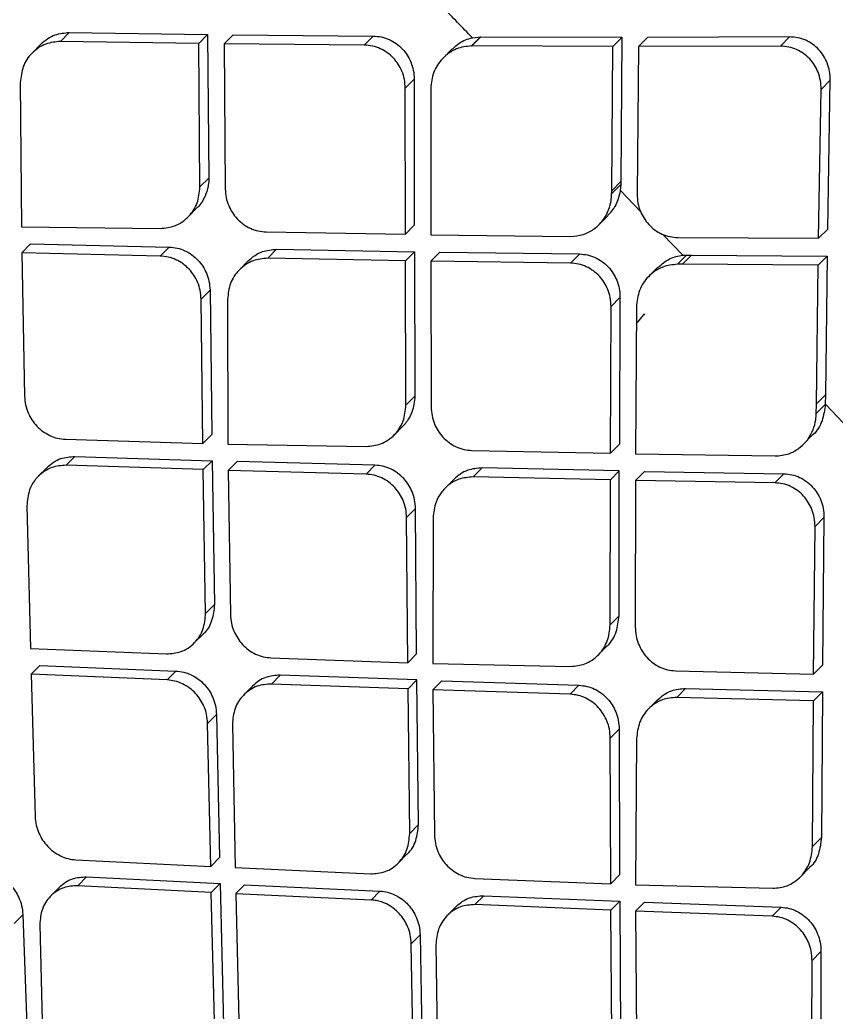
# Model space of a CAD drawing. Extents: x 939 to 1039, y 781 to 934.
# Drawn here: x 1028.378 to 1029.35, y 877.253 to 878.435 of the extents above; entities that cross this region are included whole.
import ezdxf

# ---------------------------------------------------------------- set-up
doc = ezdxf.new("R2010")
doc.units = 0
doc.header["$MEASUREMENT"] = 0
doc.layers.add('1', color=4, linetype='Continuous')

# ---------------------------------------------------------------- blocks, each defined once
blk = doc.blocks.new('Envoy')
at = {"layer": '1', "color": 3, "linetype": 'Continuous', "lineweight": 25}
for p, q in [((89.7726, 79.2347), (89.7832, 79.2454)), ((89.9373, 79.2324), (89.7726, 79.2347)), ((89.7832, 79.2454), (89.9479, 79.2432)), ((89.9373, 79.2324), (89.9479, 79.2432)), ((89.9479, 79.2432), (89.9493, 79.0721)), ((89.9675, 79.2321), (89.9781, 79.2428)), ((89.9781, 79.2428), (90.145, 79.2411)), ((90.1344, 79.2303), (90.145, 79.2411)), ((90.2618, 79.2294), (90.2725, 79.2402)), ((90.2731, 79.2402), (90.2624, 79.2294)), ((90.263, 79.2392), (90.2725, 79.2402)), ((90.2731, 79.2402), (90.4411, 79.2397)), ((90.4303, 79.2287), (90.441, 79.2396)), ((90.4411, 79.2397), (90.4396, 79.0678)), ((90.4609, 79.2287), (90.4716, 79.2396)), ((90.6406, 79.2401), (90.4716, 79.2396)), ((90.6298, 79.2291), (90.6406, 79.2401)), ((89.7495, 79.2316), (89.7389, 79.2209)), ((89.9387, 79.0614), (89.9373, 79.2324)), ((89.9675, 79.2321), (89.9688, 79.0592)), ((90.1344, 79.2303), (89.9675, 79.2321)), ((90.2388, 79.2258), (90.2281, 79.215)), ((90.4303, 79.2287), (90.2624, 79.2294)), ((90.4289, 79.0569), (90.4303, 79.2287)), ((90.4609, 79.2287), (90.4592, 79.0529)), ((90.6298, 79.2291), (90.4609, 79.2287)), ((90.1938, 79.1899), (90.1831, 79.1791)), ((90.1938, 79.1899), (90.1939, 79.0159)), ((90.6782, 79.1776), (90.6891, 79.1885)), ((90.686, 79.0113), (90.6891, 79.1886)), ((89.7249, 79.1859), (89.7261, 79.0141)), ((90.1833, 79.0051), (90.1831, 79.1791)), ((90.2134, 79.1788), (90.2134, 79.0046)), ((90.6752, 79.0003), (90.6782, 79.1776)), ((89.9387, 79.0614), (89.9493, 79.0721)), ((90.4288, 79.0531), (90.4395, 79.064)), ((90.4289, 79.0569), (90.4396, 79.0678)), ((90.4396, 79.064), (90.4391, 79.0574)), ((90.4631, 79.0324), (90.4392, 79.0572)), ((90.4396, 79.0678), (90.4396, 79.064)), ((89.9246, 79.0258), (89.9352, 79.0365)), ((90.414, 79.0168), (90.4247, 79.0276)), ((89.7261, 79.0141), (89.8915, 79.012)), ((90.1833, 79.0051), (90.1939, 79.0159)), ((90.6752, 79.0003), (90.686, 79.0113)), ((90.0175, 79.0079), (90.1833, 79.0051)), ((90.2134, 79.0046), (90.3798, 79.0025)), ((90.5135, 78.9801), (90.4893, 79.0052)), ((90.5076, 79.0012), (90.6752, 79.0003)), ((89.7267, 78.983), (89.7372, 78.9936)), ((89.7372, 78.9936), (89.9019, 78.9899)), ((89.8914, 78.9792), (89.9019, 78.9898)), ((90.0194, 78.9765), (90.0299, 78.9872)), ((90.0299, 78.9872), (90.194, 78.9843)), ((89.7267, 78.983), (89.7299, 78.8122)), ((89.8914, 78.9792), (89.7267, 78.983)), ((90.1834, 78.9735), (90.0194, 78.9765)), ((90.1834, 78.9735), (90.194, 78.9843)), ((90.194, 78.9843), (90.1946, 78.8124)), ((90.2241, 78.9838), (90.2135, 78.9731)), ((90.2241, 78.9838), (90.3904, 78.9816)), ((90.3797, 78.9707), (90.3904, 78.9815)), ((90.5073, 78.9694), (90.518, 78.9802)), ((90.5132, 78.9693), (90.5239, 78.9802)), ((90.5135, 78.9801), (90.518, 78.9802)), ((90.5181, 78.9802), (90.5239, 78.9802)), ((90.524, 78.9802), (90.6855, 78.9792)), ((90.6747, 78.9682), (90.6855, 78.9791)), ((90.6855, 78.9792), (90.6833, 78.8139)), ((89.9963, 78.9735), (89.9857, 78.9628)), ((90.184, 78.8017), (90.1834, 78.9735)), ((90.3797, 78.9707), (90.2135, 78.9731)), ((90.2135, 78.9731), (90.2139, 78.7994)), ((90.4838, 78.9659), (90.4731, 78.955)), ((90.6747, 78.9682), (90.5132, 78.9693)), ((90.6725, 78.803), (90.6747, 78.9682)), ((89.9401, 78.9279), (89.9507, 78.9385)), ((89.9423, 78.7559), (89.9401, 78.9279)), ((89.9507, 78.9386), (89.9528, 78.7666)), ((89.9716, 78.9276), (89.9721, 78.7551)), ((90.4281, 78.9191), (90.4387, 78.9299)), ((90.4387, 78.9299), (90.438, 78.755)), ((90.4274, 78.7442), (90.4281, 78.9191)), ((90.4583, 78.9187), (90.4574, 78.7437)), ((90.184, 78.8017), (90.1946, 78.8124)), ((90.6725, 78.803), (90.6833, 78.8138)), ((90.6833, 78.8139), (90.6831, 78.8028)), ((90.6832, 78.8026), (90.6724, 78.7917)), ((90.7043, 78.7806), (90.6833, 78.8026)), ((90.1698, 78.766), (90.1803, 78.7767)), ((89.9423, 78.7559), (89.9528, 78.7666)), ((90.6574, 78.7552), (90.6681, 78.7661)), ((89.7787, 78.7609), (89.9423, 78.7559)), ((89.9721, 78.7551), (90.1367, 78.7523)), ((90.4274, 78.7442), (90.438, 78.755)), ((89.7793, 78.7299), (89.7898, 78.7405)), ((89.7898, 78.7405), (89.9533, 78.7354)), ((90.2622, 78.7477), (90.4274, 78.7442)), ((90.4574, 78.7436), (90.6233, 78.741)), ((89.7567, 78.7274), (89.7462, 78.7168)), ((89.9427, 78.7248), (89.7793, 78.7299)), ((89.9427, 78.7248), (89.9532, 78.7354)), ((89.9533, 78.7354), (89.956, 78.564)), ((89.983, 78.7345), (89.9725, 78.7239)), ((90.1471, 78.73), (89.983, 78.7345)), ((90.1365, 78.7193), (90.147, 78.73)), ((90.2639, 78.7161), (90.2745, 78.7268)), ((90.4379, 78.7233), (90.2745, 78.7268)), ((89.9455, 78.5534), (89.9427, 78.7248)), ((90.1365, 78.7193), (89.9725, 78.7239)), ((89.9725, 78.7239), (89.975, 78.5523)), ((90.4273, 78.7125), (90.2639, 78.7161)), ((90.4379, 78.7233), (90.4273, 78.7125)), ((90.4377, 78.5506), (90.4379, 78.7233)), ((90.4573, 78.7119), (90.468, 78.7227)), ((90.468, 78.7227), (90.6337, 78.7199)), ((90.623, 78.709), (90.6337, 78.7199)), ((90.2409, 78.7132), (90.2304, 78.7024)), ((90.4271, 78.5398), (90.4273, 78.7125)), ((90.4573, 78.7119), (90.4569, 78.5374)), ((90.623, 78.709), (90.4573, 78.7119)), ((89.7328, 78.6818), (89.7369, 78.5118)), ((90.1848, 78.6676), (90.1953, 78.6783)), ((90.1862, 78.4948), (90.1848, 78.6676)), ((90.1967, 78.5055), (90.1953, 78.6783)), ((90.2162, 78.6672), (90.2158, 78.4938)), ((90.6709, 78.6569), (90.6816, 78.6678)), ((90.6816, 78.6678), (90.68, 78.492)), ((90.6693, 78.4812), (90.6709, 78.6569)), ((89.9455, 78.5534), (89.956, 78.564)), ((90.4271, 78.5398), (90.4377, 78.5506)), ((89.9319, 78.5183), (89.9424, 78.5289)), ((90.4127, 78.504), (90.4233, 78.5147)), ((89.7369, 78.5118), (89.899, 78.5053)), ((90.1862, 78.4948), (90.1967, 78.5055)), ((89.7481, 78.4916), (89.7377, 78.481)), ((89.7481, 78.4916), (89.9101, 78.4849)), ((90.0233, 78.5006), (90.1862, 78.4948)), ((90.2158, 78.4938), (90.3797, 78.4904)), ((90.6693, 78.4812), (90.68, 78.492)), ((89.8996, 78.4743), (89.7377, 78.481)), ((89.7377, 78.481), (89.7425, 78.3117)), ((89.8996, 78.4743), (89.9101, 78.4849)), ((90.0238, 78.4694), (90.0343, 78.4801)), ((90.197, 78.4742), (90.0343, 78.4801)), ((90.5048, 78.4852), (90.6693, 78.4812)), ((90.0013, 78.467), (89.9909, 78.4564)), ((90.1865, 78.4635), (90.0238, 78.4694)), ((90.1865, 78.4635), (90.197, 78.4742)), ((90.1989, 78.302), (90.197, 78.4742)), ((90.2161, 78.4625), (90.2266, 78.4732)), ((90.2266, 78.4732), (90.3899, 78.4679)), ((90.3794, 78.4572), (90.3899, 78.4679)), ((90.1884, 78.2913), (90.1865, 78.4635)), ((90.2161, 78.4625), (90.2178, 78.2901)), ((90.3794, 78.4572), (90.2161, 78.4625)), ((90.5063, 78.4535), (90.5169, 78.4642)), ((90.5169, 78.4642), (90.6797, 78.4601)), ((90.6691, 78.4493), (90.6797, 78.4601)), ((90.6797, 78.4601), (90.6786, 78.2865)), ((90.4834, 78.4506), (90.4728, 78.4399)), ((90.6691, 78.4493), (90.5063, 78.4535)), ((90.668, 78.2757), (90.6691, 78.4493)), ((89.9479, 78.4225), (89.9583, 78.4331)), ((89.9583, 78.4331), (89.962, 78.2626)), ((89.9515, 78.2521), (89.9479, 78.4225)), ((89.9773, 78.4213), (89.9807, 78.2507)), ((90.4272, 78.405), (90.4378, 78.4157)), ((90.4378, 78.4157), (90.4383, 78.2421)), ((90.4278, 78.2314), (90.4272, 78.405)), ((90.4585, 78.4045), (90.4573, 78.2303)), ((90.1884, 78.2913), (90.1989, 78.302)), ((90.668, 78.2757), (90.6786, 78.2865)), ((90.1748, 78.2562), (90.1852, 78.2668)), ((89.7908, 78.26), (89.9515, 78.2521)), ((89.9515, 78.2521), (89.962, 78.2626)), ((89.9807, 78.2507), (90.142, 78.2433)), ((90.4278, 78.2314), (90.4383, 78.2421)), ((90.6535, 78.2397), (90.6641, 78.2504)), ((89.7933, 78.2292), (89.8037, 78.2398)), ((89.8037, 78.2398), (89.9627, 78.2317)), ((89.9626, 78.2317), (89.9522, 78.2212)), ((89.9627, 78.2317), (89.9669, 78.0636)), ((89.9814, 78.2198), (89.9919, 78.2303)), ((89.9919, 78.2303), (90.1529, 78.2228)), ((90.2657, 78.2379), (90.4278, 78.2314)), ((90.4573, 78.2303), (90.6205, 78.2262)), ((89.7714, 78.2274), (89.761, 78.2168)), ((89.9522, 78.2212), (89.7933, 78.2292)), ((89.9565, 78.053), (89.9522, 78.2212)), ((89.9814, 78.2197), (89.9856, 78.0498)), ((90.1425, 78.2121), (89.9814, 78.2197)), ((90.1425, 78.2121), (90.1529, 78.2227)), ((90.266, 78.2067), (90.2765, 78.2173)), ((90.4279, 78.2), (90.266, 78.2067)), ((90.2765, 78.2173), (90.4385, 78.2106)), ((90.4279, 78.2), (90.4385, 78.2106)), ((90.4385, 78.2106), (90.4396, 78.0377)), ((90.468, 78.2095), (90.4574, 78.1988)), ((90.468, 78.2095), (90.6306, 78.2035)), ((89.7175, 78.1841), (89.7279, 78.1946)), ((89.7279, 78.1946), (89.7339, 78.0266)), ((90.2437, 78.2044), (90.2332, 78.1937)), ((90.4291, 78.027), (90.4279, 78.2)), ((90.62, 78.1928), (90.4574, 78.1988)), ((90.4574, 78.1988), (90.4584, 78.0257)), ((90.62, 78.1928), (90.6306, 78.2035)), ((89.7481, 78.1829), (89.7524, 78.0143)), ((90.1903, 78.16), (90.2008, 78.1706)), ((90.2008, 78.1706), (90.2037, 77.9994)), ((90.1932, 77.9888), (90.1903, 78.16)), ((90.2196, 78.1586), (90.2223, 77.9872)), ((90.6674, 78.1402), (90.678, 78.1509)), ((90.678, 78.1509), (90.6777, 77.9765)), ((90.6671, 77.9657), (90.6674, 78.1402))]:
    blk.add_line(p, q, dxfattribs=at)
for points, knots in [([(96.2118, 77.597), (96.0619, 77.8836), (95.7639, 78.4532), (95.3854, 79.0924), (95.1101, 79.5318), (94.9483, 79.7823), (94.7805, 80.0345), (94.5952, 80.3048), (94.3032, 80.7164), (93.8974, 81.256), (93.3763, 81.8952), (92.8322, 82.5113), (92.2738, 83.0952), (91.7022, 83.6481), (91.1187, 84.1713), (90.6212, 84.5847), (90.2203, 84.8995), (89.9235, 85.1243), (89.6266, 85.3412), (89.3462, 85.5387), (88.92, 85.8294), (88.3334, 86.2061), (87.557, 86.6648), (87.0224, 86.9461), (86.7536, 87.0876)], [0, 0, 0, 0, 0.0711711, 0.1414869, 0.1634306, 0.185306, 0.2071172, 0.2301, 0.257441, 0.3181985, 0.3786611, 0.4389219, 0.4990753, 0.5564523, 0.6139144, 0.6715432, 0.6987936, 0.7261074, 0.7534934, 0.7797261, 0.8015906, 0.8670403, 0.9331425, 1, 1, 1, 1]), ([(87.6506, 84.3246), (87.8719, 84.202), (88.3144, 83.9568), (88.9541, 83.5477), (89.57, 83.1067), (90.1573, 82.6323), (90.7148, 82.1263), (91.2396, 81.5857), (91.7328, 81.0129), (92.1931, 80.4106), (92.6233, 79.7847), (92.8813, 79.3496), (93.0104, 79.1319)], [0, 0, 0, 0, 0.100262, 0.200594, 0.300842, 0.400493, 0.499762, 0.599107, 0.699009, 0.799377, 0.89967, 1, 1, 1, 1]), ([(87.543, 83.7502), (87.5572, 83.7423), (87.5944, 83.7216), (87.6622, 83.6841), (87.7409, 83.6404), (87.818, 83.5972), (87.8836, 83.5599), (87.9454, 83.5238), (88.0076, 83.487), (88.1202, 83.4196), (88.2794, 83.3217), (88.5362, 83.1574), (88.8415, 82.9509), (89.2118, 82.6818), (89.5921, 82.3842), (89.9779, 82.0548), (90.3804, 81.6796), (90.7974, 81.2505), (91.2228, 80.7626), (91.5792, 80.308), (91.8743, 79.8975), (92.0524, 79.6322), (92.1651, 79.457), (92.217, 79.375), (92.2684, 79.2923), (92.3178, 79.2117), (92.3679, 79.1287), (92.416, 79.0467), (92.4493, 78.9897), (92.4648, 78.9633)], [0, 0, 0, 0, 0.007015, 0.018363, 0.033423, 0.04585, 0.056436, 0.065972, 0.076734, 0.087612, 0.122549, 0.157338, 0.219068, 0.281467, 0.354683, 0.427219, 0.500115, 0.591822, 0.685047, 0.779145, 0.840884, 0.903128, 0.916964, 0.930722, 0.945004, 0.958991, 0.971501, 0.986828, 1, 1, 1, 1]), ([(87.5343, 83.7349), (87.7372, 83.6215), (88.1427, 83.3947), (88.7272, 83.0142), (89.2908, 82.6058), (89.8296, 82.168), (90.3393, 81.7002), (90.8202, 81.2035), (91.2725, 80.6779), (91.6956, 80.1259), (92.0923, 79.5526), (92.3305, 79.1538), (92.4497, 78.9543)], [0, 0, 0, 0, 0.100345, 0.20059, 0.300906, 0.400756, 0.500092, 0.599382, 0.699069, 0.799349, 0.899659, 1, 1, 1, 1]), ([(87.3803, 82.9519), (87.5979, 82.8235), (88.033, 82.5666), (88.6536, 82.1305), (89.2472, 81.6587), (89.8083, 81.1482), (90.3336, 80.6011), (90.8212, 80.0207), (91.2739, 79.4124), (91.5426, 78.9848), (91.677, 78.771)], [0, 0, 0, 0, 0.125001, 0.250001, 0.375003, 0.499997, 0.624991, 0.749994, 0.874996, 1, 1, 1, 1]), ([(83.1475, 81.447), (83.2842, 81.3138), (83.5619, 81.0432), (83.9708, 80.6456), (84.3635, 80.2641), (84.725, 79.9132), (85.0553, 79.5927), (85.3361, 79.3202), (85.5712, 79.092), (85.7649, 78.904), (85.9392, 78.7347), (86.095, 78.5833), (86.2427, 78.4397), (86.4115, 78.2756), (86.6176, 78.0752), (86.8674, 77.8321), (87.1485, 77.5585), (87.4608, 77.2543), (87.8044, 76.9195), (88.1712, 76.5618), (88.5601, 76.1825), (88.9702, 75.7828), (89.4083, 75.356), (89.8596, 74.9167), (90.1652, 74.6199), (90.3153, 74.4742)], [0, 0, 0, 0, 0.057229, 0.116343, 0.171086, 0.221472, 0.267495, 0.309155, 0.33883, 0.365816, 0.390114, 0.411724, 0.431001, 0.451887, 0.482371, 0.517227, 0.556456, 0.600057, 0.648031, 0.700382, 0.753756, 0.81103, 0.872191, 0.937256, 1, 1, 1, 1]), ([(89.809, 73.1964), (89.5672, 73.5178), (89.0861, 74.1572), (88.3075, 75.0685), (87.5102, 75.9534), (86.6882, 76.8119), (85.853, 77.645), (85.0072, 78.4568), (84.1409, 79.2387), (83.2433, 79.9958), (82.6155, 80.4655), (82.2998, 80.7017)], [0, 0, 0, 0, 0.113392, 0.225638, 0.337341, 0.448782, 0.560233, 0.669481, 0.778832, 0.888788, 1, 1, 1, 1]), ([(90.263, 79.2392), (90.2513, 79.2513), (90.2278, 79.2754), (90.2043, 79.2995), (90.1926, 79.3115)], [0, 0, 0, 0, 0.500039, 1, 1, 1, 1]), ([(89.7726, 79.2347), (89.7667, 79.2342), (89.7575, 79.2333), (89.7462, 79.2274), (89.7362, 79.2191), (89.727, 79.2053), (89.7256, 79.1923), (89.7249, 79.1859)], [0, 0, 0, 0, 0.231491, 0.361771, 0.501511, 0.750952, 1, 1, 1, 1]), ([(89.7495, 79.2316), (89.7521, 79.2339), (89.7572, 79.2384), (89.7684, 79.244), (89.7775, 79.2449), (89.7832, 79.2454)], [0, 0, 0, 0, 0.282716, 0.549981, 1, 1, 1, 1]), ([(90.145, 79.2412), (90.1483, 79.2409), (90.1548, 79.2405), (90.1641, 79.2373), (90.1726, 79.2324), (90.1822, 79.224), (90.1892, 79.2129), (90.1932, 79.2003), (90.1936, 79.1934), (90.1938, 79.1899)], [0, 0, 0, 0, 0.128633, 0.25475, 0.37874, 0.501117, 0.735959, 0.864363, 1, 1, 1, 1]), ([(90.2392, 79.2254), (90.2418, 79.2281), (90.2484, 79.2348), (90.2575, 79.2376), (90.263, 79.2392)], [0, 0, 0, 0, 0.394167, 1, 1, 1, 1]), ([(90.6891, 79.1886), (90.689, 79.1922), (90.6887, 79.1991), (90.6849, 79.2119), (90.678, 79.2232), (90.6684, 79.2316), (90.6599, 79.2364), (90.6505, 79.2395), (90.6439, 79.2399), (90.6406, 79.2401)], [0, 0, 0, 0, 0.136585, 0.265425, 0.500194, 0.621974, 0.74551, 0.871281, 1, 1, 1, 1]), ([(90.1831, 79.1791), (90.1829, 79.1826), (90.1825, 79.1895), (90.1786, 79.2021), (90.1715, 79.2132), (90.1619, 79.2216), (90.1535, 79.2264), (90.1441, 79.2297), (90.1376, 79.2301), (90.1344, 79.2303)], [0, 0, 0, 0, 0.135611, 0.264003, 0.498923, 0.621014, 0.745147, 0.871322, 1, 1, 1, 1]), ([(90.2618, 79.2294), (90.2558, 79.2287), (90.2464, 79.2276), (90.2351, 79.2213), (90.225, 79.2127), (90.2156, 79.1985), (90.2142, 79.1854), (90.2134, 79.1788)], [0, 0, 0, 0, 0.231349, 0.361674, 0.501632, 0.751135, 1, 1, 1, 1]), ([(90.2618, 79.2294), (90.2619, 79.2294), (90.2621, 79.2294), (90.2623, 79.2294), (90.2624, 79.2294)], [0, 0, 0, 0, 0.559085, 1, 1, 1, 1]), ([(90.6782, 79.1776), (90.6781, 79.1811), (90.6778, 79.1881), (90.674, 79.2009), (90.6671, 79.2122), (90.6575, 79.2206), (90.6491, 79.2254), (90.6396, 79.2285), (90.6331, 79.2289), (90.6298, 79.2291)], [0, 0, 0, 0, 0.136666, 0.26561, 0.500664, 0.62211, 0.745522, 0.871287, 1, 1, 1, 1]), ([(89.9493, 79.0721), (89.9493, 79.0721), (89.9493, 79.072), (89.9493, 79.0717), (89.9493, 79.0708), (89.9492, 79.0675), (89.9483, 79.0603), (89.9446, 79.0491), (89.9397, 79.0404), (89.9354, 79.0367), (89.9351, 79.0365)], [0, 0, 0, 0, 0.002389, 0.006579, 0.020428, 0.069873, 0.255926, 0.557759, 0.974795, 1, 1, 1, 1]), ([(89.8915, 79.0121), (89.8974, 79.0126), (89.9067, 79.0136), (89.9178, 79.0196), (89.9277, 79.028), (89.9368, 79.0419), (89.9381, 79.0549), (89.9387, 79.0614)], [0, 0, 0, 0, 0.234486, 0.363915, 0.501356, 0.75078, 1, 1, 1, 1]), ([(89.9688, 79.0592), (89.969, 79.0557), (89.9695, 79.0489), (89.9735, 79.0364), (89.9806, 79.0253), (89.9902, 79.0168), (89.9987, 79.0119), (90.0079, 79.0087), (90.0143, 79.0082), (90.0175, 79.0079)], [0, 0, 0, 0, 0.134861, 0.262929, 0.498476, 0.622335, 0.746981, 0.872727, 1, 1, 1, 1]), ([(90.4391, 79.0573), (90.4378, 79.0512), (90.4353, 79.04), (90.4278, 79.0317), (90.4244, 79.0278)], [0, 0, 0, 0, 0.537779, 1, 1, 1, 1]), ([(90.3798, 79.0025), (90.3849, 79.0029), (90.3936, 79.0036), (90.4054, 79.0093), (90.416, 79.0178), (90.424, 79.0296), (90.4277, 79.0414), (90.4287, 79.0487), (90.4288, 79.052), (90.4288, 79.0528), (90.4288, 79.0531), (90.4288, 79.0531), (90.4288, 79.0531), (90.4288, 79.0531)], [0, 0, 0, 0, 0.195514, 0.334543, 0.501053, 0.718263, 0.874008, 0.967977, 0.991749, 0.997813, 0.999387, 0.999941, 1, 1, 1, 1]), ([(90.4288, 79.0531), (90.4288, 79.0538), (90.4289, 79.0551), (90.4289, 79.0564), (90.4289, 79.0569)], [0, 0, 0, 0, 0.559716, 1, 1, 1, 1]), ([(90.4592, 79.0529), (90.4594, 79.0493), (90.4597, 79.0424), (90.4636, 79.0297), (90.4706, 79.0185), (90.4801, 79.01), (90.4886, 79.0051), (90.4979, 79.0019), (90.5043, 79.0015), (90.5076, 79.0012)], [0, 0, 0, 0, 0.135685, 0.26423, 0.499858, 0.62345, 0.74762, 0.872994, 1, 1, 1, 1]), ([(89.9019, 78.9899), (89.9052, 78.9896), (89.9116, 78.9891), (89.9208, 78.9858), (89.9292, 78.9809), (89.9388, 78.9725), (89.9459, 78.9615), (89.9499, 78.9489), (89.9504, 78.9421), (89.9507, 78.9386)], [0, 0, 0, 0, 0.127939, 0.253876, 0.378184, 0.501215, 0.735371, 0.863926, 1, 1, 1, 1]), ([(89.9963, 78.9734), (89.9989, 78.9757), (90.0039, 78.9802), (90.0151, 78.9859), (90.0242, 78.9867), (90.0299, 78.9872)], [0, 0, 0, 0, 0.277883, 0.544281, 1, 1, 1, 1]), ([(89.9401, 78.9279), (89.9399, 78.9314), (89.9394, 78.9382), (89.9353, 78.9508), (89.9282, 78.9618), (89.9187, 78.9702), (89.9103, 78.9751), (89.901, 78.9784), (89.8946, 78.9789), (89.8914, 78.9792)], [0, 0, 0, 0, 0.136174, 0.264789, 0.499133, 0.621754, 0.746107, 0.872078, 1, 1, 1, 1]), ([(90.0194, 78.9765), (90.0134, 78.976), (90.0042, 78.9751), (89.993, 78.9692), (89.983, 78.9609), (89.9737, 78.9471), (89.9723, 78.9341), (89.9716, 78.9276)], [0, 0, 0, 0, 0.233255, 0.363025, 0.501444, 0.750833, 1, 1, 1, 1]), ([(90.3904, 78.9816), (90.3937, 78.9813), (90.4001, 78.9809), (90.4094, 78.9776), (90.4179, 78.9727), (90.4274, 78.9642), (90.4343, 78.953), (90.4382, 78.9404), (90.4386, 78.9335), (90.4387, 78.9299)], [0, 0, 0, 0, 0.128102, 0.254079, 0.378278, 0.501478, 0.73503, 0.86359, 1, 1, 1, 1]), ([(90.4841, 78.9655), (90.4884, 78.9694), (90.4968, 78.9771), (90.508, 78.9791), (90.5135, 78.98)], [0, 0, 0, 0, 0.514029, 1, 1, 1, 1]), ([(90.4281, 78.9191), (90.4279, 78.9226), (90.4275, 78.9296), (90.4236, 78.9422), (90.4167, 78.9534), (90.4072, 78.9618), (90.3987, 78.9668), (90.3894, 78.97), (90.383, 78.9705), (90.3797, 78.9707)], [0, 0, 0, 0, 0.13652, 0.265205, 0.49896, 0.621595, 0.745901, 0.871863, 1, 1, 1, 1]), ([(90.5073, 78.9694), (90.5012, 78.9687), (90.4918, 78.9678), (90.4803, 78.9615), (90.4701, 78.9529), (90.4606, 78.9386), (90.4591, 78.9253), (90.4583, 78.9187)], [0, 0, 0, 0, 0.232848, 0.362827, 0.501685, 0.751075, 1, 1, 1, 1]), ([(90.5132, 78.9693), (90.5121, 78.9693), (90.5102, 78.9693), (90.5082, 78.9694), (90.5073, 78.9694)], [0, 0, 0, 0, 0.5602831, 1, 1, 1, 1]), ([(90.4679, 78.9103), (90.4667, 78.9089), (90.4633, 78.9052), (90.4602, 78.9012), (90.4582, 78.8987)], [0, 0, 0, 0, 0.362976, 1, 1, 1, 1]), ([(89.7299, 78.8122), (89.7302, 78.8087), (89.7308, 78.8019), (89.7349, 78.7895), (89.7421, 78.7784), (89.7516, 78.77), (89.7601, 78.7651), (89.7692, 78.7618), (89.7755, 78.7612), (89.7787, 78.7609)], [0, 0, 0, 0, 0.135279, 0.263557, 0.498691, 0.623214, 0.748087, 0.873605, 1, 1, 1, 1]), ([(90.1946, 78.8124), (90.1939, 78.8058), (90.1929, 78.7951), (90.1864, 78.7839), (90.1825, 78.7785), (90.1805, 78.7769), (90.1803, 78.7767)], [0, 0, 0, 0, 0.490588, 0.798487, 0.981603, 1, 1, 1, 1]), ([(90.1367, 78.7523), (90.1425, 78.7529), (90.1517, 78.7538), (90.1628, 78.7597), (90.1697, 78.7655), (90.176, 78.7732), (90.1822, 78.7844), (90.1833, 78.7952), (90.184, 78.8017)], [0, 0, 0, 0, 0.228685, 0.359385, 0.500903, 0.58802, 0.750959, 1, 1, 1, 1]), ([(90.2139, 78.7994), (90.2142, 78.7959), (90.2146, 78.789), (90.2185, 78.7764), (90.2255, 78.7652), (90.2351, 78.7567), (90.2435, 78.7518), (90.2527, 78.7485), (90.2591, 78.7479), (90.2622, 78.7477)], [0, 0, 0, 0, 0.135841, 0.264216, 0.498382, 0.62304, 0.74795, 0.873495, 1, 1, 1, 1]), ([(90.6832, 78.8026), (90.6823, 78.796), (90.6805, 78.7827), (90.6735, 78.7706), (90.6683, 78.7663), (90.6681, 78.7661)], [0, 0, 0, 0, 0.489625, 0.978585, 1, 1, 1, 1]), ([(90.6724, 78.7917), (90.6724, 78.7938), (90.6725, 78.7976), (90.6725, 78.8013), (90.6725, 78.803)], [0, 0, 0, 0, 0.560052, 1, 1, 1, 1]), ([(90.6233, 78.741), (90.6289, 78.7414), (90.6379, 78.7423), (90.6496, 78.7483), (90.656, 78.7535), (90.6601, 78.758), (90.6641, 78.7631), (90.6689, 78.7718), (90.6719, 78.7825), (90.6723, 78.7892), (90.6724, 78.7917)], [0, 0, 0, 0, 0.213337, 0.347768, 0.500728, 0.531621, 0.583598, 0.750388, 0.906505, 1, 1, 1, 1]), ([(89.7568, 78.7273), (89.7592, 78.7295), (89.7641, 78.7339), (89.7751, 78.7394), (89.7841, 78.7401), (89.7898, 78.7405)], [0, 0, 0, 0, 0.273761, 0.540844, 1, 1, 1, 1]), ([(89.7793, 78.7299), (89.7735, 78.7295), (89.7645, 78.7288), (89.7534, 78.7231), (89.7477, 78.7184), (89.744, 78.7144), (89.7401, 78.7096), (89.7343, 78.6991), (89.7333, 78.6882), (89.7328, 78.6818)], [0, 0, 0, 0, 0.227488, 0.358532, 0.50091, 0.528144, 0.578985, 0.75089, 1, 1, 1, 1]), ([(90.1953, 78.6783), (90.1951, 78.6818), (90.1947, 78.6887), (90.1906, 78.7013), (90.1837, 78.7124), (90.1742, 78.7209), (90.1658, 78.7258), (90.1566, 78.7292), (90.1503, 78.7297), (90.1471, 78.73)], [0, 0, 0, 0, 0.137196, 0.266065, 0.498505, 0.622456, 0.747055, 0.872754, 1, 1, 1, 1]), ([(90.2745, 78.7268), (90.2687, 78.7263), (90.2596, 78.7255), (90.2484, 78.7198), (90.2435, 78.7154), (90.241, 78.7131)], [0, 0, 0, 0, 0.461043, 0.726524, 1, 1, 1, 1]), ([(90.1848, 78.6676), (90.1845, 78.6711), (90.1841, 78.678), (90.1801, 78.6906), (90.1731, 78.7017), (90.1636, 78.7102), (90.1552, 78.7151), (90.146, 78.7185), (90.1397, 78.719), (90.1365, 78.7193)], [0, 0, 0, 0, 0.13731, 0.266334, 0.499187, 0.622487, 0.747067, 0.872812, 1, 1, 1, 1]), ([(90.2639, 78.7161), (90.2581, 78.7156), (90.249, 78.7148), (90.2378, 78.709), (90.2308, 78.7033), (90.2245, 78.6957), (90.2181, 78.6845), (90.2169, 78.6737), (90.2162, 78.6672)], [0, 0, 0, 0, 0.227626, 0.358634, 0.500996, 0.585553, 0.751018, 1, 1, 1, 1]), ([(90.6337, 78.7199), (90.6369, 78.7196), (90.6434, 78.7191), (90.6526, 78.7158), (90.661, 78.7109), (90.6705, 78.7023), (90.6773, 78.6911), (90.6811, 78.6784), (90.6815, 78.6714), (90.6816, 78.6678)], [0, 0, 0, 0, 0.127393, 0.25299, 0.377305, 0.500949, 0.733547, 0.862551, 1, 1, 1, 1]), ([(90.6709, 78.6569), (90.6708, 78.6605), (90.6704, 78.6675), (90.6666, 78.6802), (90.6598, 78.6915), (90.6503, 78.7), (90.6419, 78.705), (90.6327, 78.7083), (90.6262, 78.7088), (90.623, 78.709)], [0, 0, 0, 0, 0.137419, 0.266436, 0.499164, 0.622228, 0.746718, 0.872496, 1, 1, 1, 1]), ([(89.956, 78.564), (89.9553, 78.5576), (89.9539, 78.5447), (89.9474, 78.5331), (89.9425, 78.5291), (89.9423, 78.5289)], [0, 0, 0, 0, 0.491721, 0.98232, 1, 1, 1, 1]), ([(89.899, 78.5053), (89.9048, 78.5057), (89.9139, 78.5064), (89.9249, 78.5121), (89.9347, 78.5202), (89.9437, 78.534), (89.9449, 78.5469), (89.9455, 78.5534)], [0, 0, 0, 0, 0.231601, 0.36179, 0.501338, 0.750509, 1, 1, 1, 1]), ([(89.975, 78.5523), (89.9753, 78.5488), (89.9758, 78.5419), (89.9799, 78.5294), (89.987, 78.5183), (89.9964, 78.5098), (90.0048, 78.5048), (90.0139, 78.5015), (90.0202, 78.5009), (90.0233, 78.5006)], [0, 0, 0, 0, 0.13655, 0.265254, 0.498618, 0.624093, 0.749285, 0.874458, 1, 1, 1, 1]), ([(90.4233, 78.5148), (90.4235, 78.515), (90.4286, 78.5192), (90.4354, 78.5312), (90.4369, 78.5441), (90.4377, 78.5506)], [0, 0, 0, 0, 0.027821, 0.513841, 1, 1, 1, 1]), ([(90.3797, 78.4904), (90.3856, 78.4909), (90.3947, 78.4918), (90.4059, 78.4978), (90.4158, 78.5062), (90.425, 78.5202), (90.4264, 78.5333), (90.4271, 78.5398)], [0, 0, 0, 0, 0.230511, 0.360936, 0.501346, 0.750562, 1, 1, 1, 1]), ([(90.4569, 78.5374), (90.4571, 78.5338), (90.4575, 78.5269), (90.4614, 78.5142), (90.4683, 78.503), (90.4777, 78.4944), (90.4861, 78.4894), (90.4953, 78.486), (90.5016, 78.4855), (90.5048, 78.4852)], [0, 0, 0, 0, 0.1368997, 0.265623, 0.4984475, 0.6238708, 0.7490151, 0.8742296, 1, 1, 1, 1]), ([(89.9101, 78.4849), (89.9132, 78.4846), (89.9195, 78.4839), (89.9285, 78.4806), (89.9369, 78.4756), (89.9463, 78.4671), (89.9534, 78.4561), (89.9575, 78.4436), (89.9581, 78.4367), (89.9584, 78.4331)], [0, 0, 0, 0, 0.126123, 0.251425, 0.376169, 0.500594, 0.73201, 0.861488, 1, 1, 1, 1]), ([(90.0343, 78.4801), (90.0285, 78.4796), (90.0194, 78.4789), (90.0085, 78.4734), (90.0038, 78.4691), (90.0014, 78.467)], [0, 0, 0, 0, 0.4679, 0.733506, 1, 1, 1, 1]), ([(89.9479, 78.4225), (89.9476, 78.4261), (89.9471, 78.433), (89.9429, 78.4455), (89.9358, 78.4565), (89.9264, 78.4649), (89.9181, 78.4699), (89.909, 78.4733), (89.9027, 78.474), (89.8996, 78.4743)], [0, 0, 0, 0, 0.138511, 0.268017, 0.499413, 0.623434, 0.748299, 0.873716, 1, 1, 1, 1]), ([(90.0238, 78.4694), (90.018, 78.469), (90.0089, 78.4683), (89.9979, 78.4626), (89.9881, 78.4545), (89.9791, 78.4407), (89.9779, 78.4278), (89.9773, 78.4213)], [0, 0, 0, 0, 0.230006, 0.360599, 0.501368, 0.750529, 1, 1, 1, 1]), ([(90.3899, 78.4679), (90.3931, 78.4676), (90.3994, 78.467), (90.4086, 78.4637), (90.4169, 78.4586), (90.4263, 78.4501), (90.4332, 78.439), (90.4372, 78.4263), (90.4376, 78.4193), (90.4378, 78.4157)], [0, 0, 0, 0, 0.126309, 0.251553, 0.376137, 0.500559, 0.731903, 0.86139, 1, 1, 1, 1]), ([(90.4272, 78.405), (90.427, 78.4086), (90.4266, 78.4156), (90.4226, 78.4282), (90.4157, 78.4394), (90.4063, 78.4479), (90.398, 78.4529), (90.3889, 78.4563), (90.3825, 78.4569), (90.3794, 78.4572)], [0, 0, 0, 0, 0.138523, 0.268018, 0.499436, 0.623299, 0.748114, 0.873565, 1, 1, 1, 1]), ([(90.4834, 78.4506), (90.4859, 78.4528), (90.4908, 78.4573), (90.502, 78.4629), (90.5111, 78.4637), (90.5169, 78.4642)], [0, 0, 0, 0, 0.272308, 0.537307, 1, 1, 1, 1]), ([(90.5063, 78.4535), (90.5004, 78.453), (90.4913, 78.4522), (90.4801, 78.4463), (90.47, 78.438), (90.4607, 78.4241), (90.4592, 78.411), (90.4585, 78.4045)], [0, 0, 0, 0, 0.229476, 0.360205, 0.5014, 0.750608, 1, 1, 1, 1]), ([(89.7425, 78.3117), (89.7428, 78.3082), (89.7434, 78.3014), (89.7477, 78.289), (89.7548, 78.278), (89.7643, 78.2695), (89.7727, 78.2644), (89.7816, 78.261), (89.7878, 78.2604), (89.7908, 78.26)], [0, 0, 0, 0, 0.137618, 0.266761, 0.498931, 0.625287, 0.750826, 0.875657, 1, 1, 1, 1]), ([(90.1852, 78.2668), (90.1854, 78.267), (90.1903, 78.271), (90.1969, 78.2827), (90.1982, 78.2955), (90.1989, 78.302)], [0, 0, 0, 0, 0.020605, 0.509358, 1, 1, 1, 1]), ([(90.142, 78.2433), (90.1478, 78.2437), (90.1569, 78.2443), (90.1679, 78.2501), (90.1776, 78.2582), (90.1866, 78.2719), (90.1878, 78.2849), (90.1884, 78.2913)], [0, 0, 0, 0, 0.233469, 0.363119, 0.501285, 0.75037, 1, 1, 1, 1]), ([(90.2178, 78.2901), (90.2181, 78.2866), (90.2186, 78.2796), (90.2226, 78.2671), (90.2296, 78.2559), (90.239, 78.2474), (90.2473, 78.2423), (90.2564, 78.2389), (90.2626, 78.2383), (90.2657, 78.2379)], [0, 0, 0, 0, 0.137942, 0.267135, 0.498751, 0.625078, 0.750511, 0.875435, 1, 1, 1, 1]), ([(90.6786, 78.2865), (90.6778, 78.2799), (90.6762, 78.2669), (90.6694, 78.255), (90.6643, 78.2507), (90.664, 78.2505)], [0, 0, 0, 0, 0.4875622, 0.9730255, 1, 1, 1, 1]), ([(90.6205, 78.2262), (90.6264, 78.2267), (90.6356, 78.2275), (90.6467, 78.2336), (90.6566, 78.242), (90.6658, 78.256), (90.6672, 78.2691), (90.668, 78.2757)], [0, 0, 0, 0, 0.231837, 0.361912, 0.5013, 0.750418, 1, 1, 1, 1]), ([(89.6795, 78.2463), (89.6826, 78.246), (89.6888, 78.2453), (89.6977, 78.2418), (89.706, 78.2368), (89.7154, 78.2284), (89.7225, 78.2175), (89.7269, 78.2052), (89.7276, 78.1982), (89.7279, 78.1947)], [0, 0, 0, 0, 0.125038, 0.249923, 0.374888, 0.500058, 0.72921, 0.859502, 1, 1, 1, 1]), ([(89.7714, 78.2273), (89.7738, 78.2295), (89.7784, 78.2336), (89.7891, 78.2389), (89.798, 78.2394), (89.8037, 78.2398)], [0, 0, 0, 0, 0.270847, 0.532951, 1, 1, 1, 1]), ([(89.7933, 78.2292), (89.7876, 78.2289), (89.7787, 78.2284), (89.7679, 78.2229), (89.7584, 78.2152), (89.7497, 78.2019), (89.7486, 78.1892), (89.7481, 78.1829)], [0, 0, 0, 0, 0.232758, 0.362611, 0.501141, 0.75033, 1, 1, 1, 1]), ([(90.1529, 78.2228), (90.156, 78.2224), (90.1622, 78.2218), (90.1712, 78.2183), (90.1796, 78.2133), (90.1889, 78.2048), (90.1958, 78.1937), (90.2, 78.1812), (90.2005, 78.1742), (90.2008, 78.1706)], [0, 0, 0, 0, 0.125223, 0.250124, 0.3751, 0.500291, 0.729619, 0.859754, 1, 1, 1, 1]), ([(90.1903, 78.16), (90.19, 78.1636), (90.1895, 78.1706), (90.1854, 78.1831), (90.1784, 78.1942), (90.1691, 78.2027), (90.1598, 78.2083), (90.1509, 78.2116), (90.1446, 78.212), (90.1425, 78.2122)], [0, 0, 0, 0, 0.140208, 0.270313, 0.499719, 0.625223, 0.749326, 0.915685, 1, 1, 1, 1]), ([(90.266, 78.2067), (90.2602, 78.2063), (90.2511, 78.2056), (90.2401, 78.1999), (90.2304, 78.1918), (90.2214, 78.178), (90.2202, 78.1651), (90.2196, 78.1586)], [0, 0, 0, 0, 0.231914, 0.361975, 0.501314, 0.75041, 1, 1, 1, 1]), ([(90.2437, 78.2043), (90.2461, 78.2064), (90.2508, 78.2107), (90.2617, 78.2162), (90.2707, 78.2169), (90.2765, 78.2173)], [0, 0, 0, 0, 0.264807, 0.529878, 1, 1, 1, 1]), ([(90.6306, 78.2035), (90.6337, 78.2032), (90.64, 78.2026), (90.6491, 78.1992), (90.6574, 78.1941), (90.6667, 78.1855), (90.6735, 78.1743), (90.6774, 78.1616), (90.6778, 78.1546), (90.678, 78.1509)], [0, 0, 0, 0, 0.12552, 0.250489, 0.375258, 0.500383, 0.730171, 0.860132, 1, 1, 1, 1]), ([(90.6674, 78.1402), (90.6672, 78.1438), (90.6668, 78.1509), (90.6629, 78.1636), (90.6561, 78.1748), (90.6468, 78.1834), (90.6385, 78.1885), (90.6294, 78.1919), (90.6232, 78.1925), (90.62, 78.1928)], [0, 0, 0, 0, 0.139848, 0.269796, 0.499686, 0.624037, 0.749051, 0.874293, 1, 1, 1, 1])]:
    blk.add_open_spline(points, degree=3, knots=knots, dxfattribs=at)

msp = doc.modelspace()

# ---------------------------------------------------------------- block references
at = {"layer": '1'}
msp.add_blockref('Envoy', (938.6538, 799.1744), dxfattribs=at)

doc.saveas('drawing.dxf')
